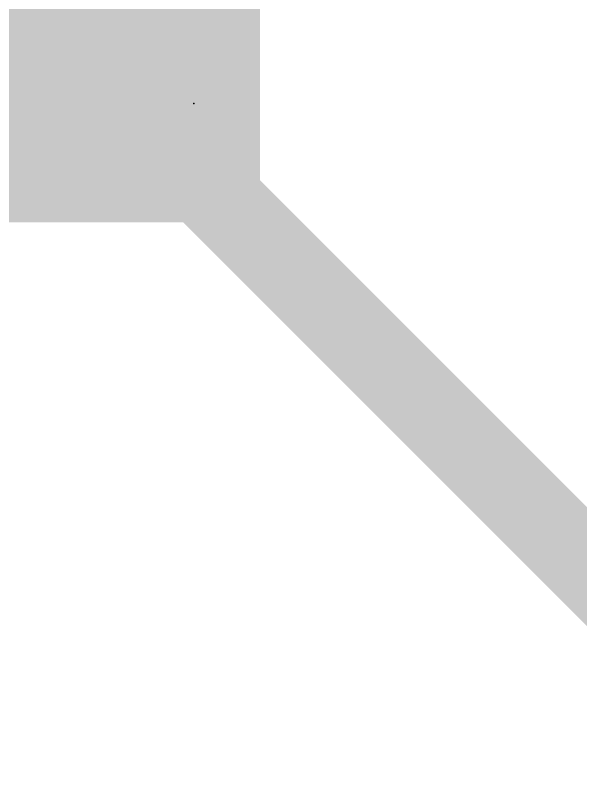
# Model space of a CAD drawing. Extents: x -6.3 to 43.3, y -21.6 to 50.8.
# Drawn here: x 32.569 to 33.594, y 1.575 to 2.954 of the extents above; entities that cross this region are included whole.
import ezdxf

# ---------------------------------------------------------------- set-up
doc = ezdxf.new("R2010")
doc.units = 0
for name, color, linetype in [('1', 12, 'CONTINUOUS'), ('16', 132, 'CONTINUOUS'), ('23', 53, 'CONTINUOUS')]:
    doc.layers.add(name, color=color, linetype=linetype)

# ---------------------------------------------------------------- blocks, each defined once
blk = doc.blocks.new('RECT')
blk.add_solid([(-0.5, -0.5), (0.5, -0.5), (-0.5, 0.5), (0.5, 0.5)])

msp = doc.modelspace()

# ---------------------------------------------------------------- linework, layer by layer
at = {"layer": '1', "const_width": 0.1524}
for points in [[(32.72, 2.84), (32.65, 2.84)], [(33.909, 1.651), (32.72, 2.84)]]:
    msp.add_lwpolyline(points, dxfattribs=at)
at = {"layer": '1', "const_width": 0.0762}
for points in [[(32.65, 2.8781, 1), (32.65, 2.8019)], [(32.7469, 2.8669, 1), (32.6931, 2.8131)], [(32.72, 2.8019, 1), (32.72, 2.8781)]]:
    msp.add_lwpolyline(points, format="xyb", dxfattribs=at)
at = {"layer": '16', "const_width": 0.1524}
for points in [[(31.0755, 2.794), (32.766, 2.794)], [(32.766, 2.794), (33.909, 1.651)]]:
    msp.add_lwpolyline(points, dxfattribs=at)
at = {"layer": '16', "const_width": 0.0762}
for points in [[(32.7929, 2.8209, 1), (32.7391, 2.7671)], [(32.766, 2.7559, 1), (32.766, 2.8321)]]:
    msp.add_lwpolyline(points, format="xyb", dxfattribs=at)
at = {"layer": '23'}
msp.add_point((32.893, 2.794), dxfattribs=at)

# ---------------------------------------------------------------- block references
at = {"layer": '1', "xscale": 0.725, "yscale": 0.522}
msp.add_blockref('RECT', (32.65, 2.84), dxfattribs=at)

doc.saveas('drawing.dxf')
